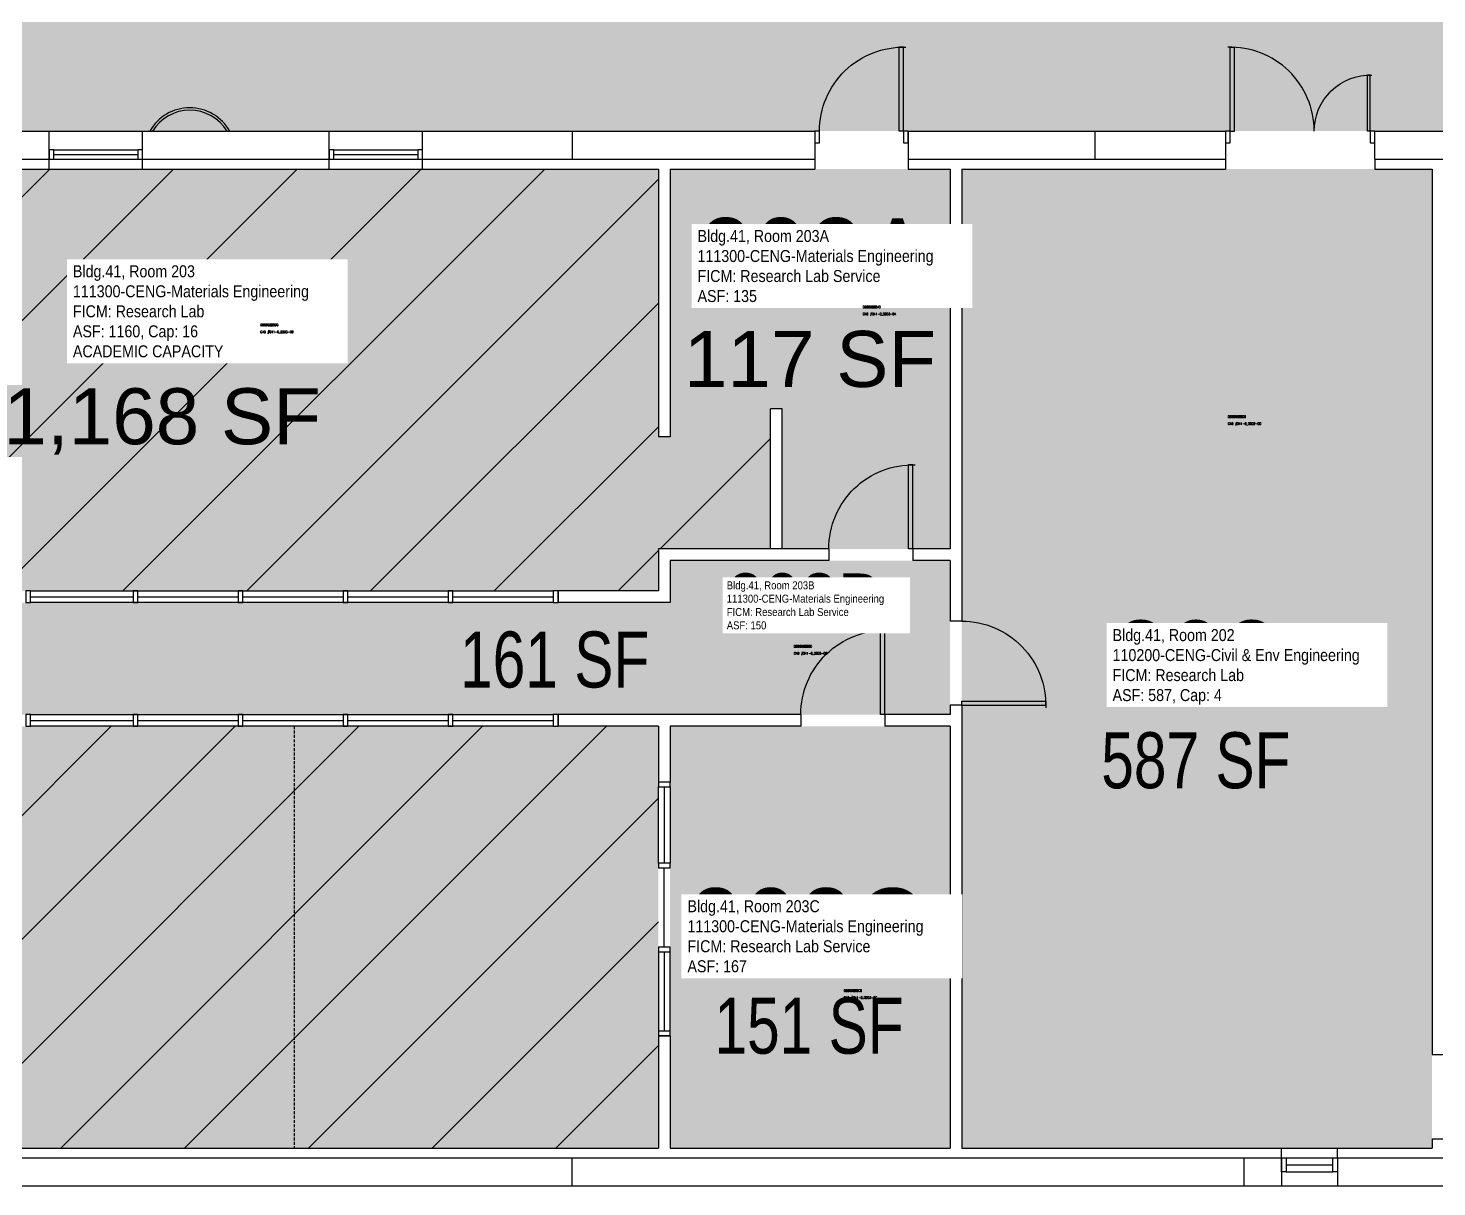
# Model space of a CAD drawing. Header units: inches. Extents: x -2827 to 2347, y -4 to 3466.
# Drawn here: x -1065 to -461, y 2592 to 3088 of the extents above; entities that cross this region are included whole.
import ezdxf
from ezdxf.enums import TextEntityAlignment as Align

# ---------------------------------------------------------------- set-up
doc = ezdxf.new("R2010")
doc.units = ezdxf.units.IN
doc.header["$LTSCALE"] = 10
doc.header["$MEASUREMENT"] = 0
doc.linetypes.add('HIDDEN2', pattern=[0.1875, 0.125, -0.0625])
for name, color, linetype in [('A-DOOR', 2, 'CONTINUOUS'), ('A-GLAZ', 1, 'CONTINUOUS'), ('A-GLAZ-SILL', 2, 'CONTINUOUS'), ('A-IDEN-CNUM', 7, 'CONTINUOUS'), ('A-IDEN-RNUM', 7, 'CONTINUOUS'), ('A-IDEN-SNUM', 4, 'CONTINUOUS'), ('A-IDEN-VNUM', 4, 'CONTINUOUS'), ('A-WALL', 5, 'CONTINUOUS'), ('AREA-TEXT', 3, 'CONTINUOUS'), ('Rooms-Capacity', 4, 'CONTINUOUS'), ('Rooms-Category-Color', 7, 'CONTINUOUS'), ('Rooms-College-Color', 7, 'CONTINUOUS'), ('Rooms-Department-Color', 7, 'CONTINUOUS'), ('Rooms-Division-Color', 7, 'CONTINUOUS'), ('Rooms-Information', 7, 'CONTINUOUS')]:
    doc.layers.add(name, color=color, linetype=linetype)
doc.styles.add('AREA', font='arial.ttf', dxfattribs={"height": 24})
doc.styles.add('ROOMSNUMBER', font='TXT.SHX', dxfattribs={"height": 1})
doc.styles.add('ROOMVNUMBER', font='arial.ttf', dxfattribs={"width": 0.85, "height": 30})

msp = doc.modelspace()

# ---------------------------------------------------------------- hatches: boundary and pattern name
at = {"layer": 'Rooms-Capacity'}
h = msp.add_hatch(dxfattribs=at)
h.set_pattern_fill('ANSI31', color=256, scale=300, style=0)
h.paths.add_polyline_path([(-747, 2925), (-747, 2865), (-795, 2865), (-795, 2847), (-1114, 2847), (-1114, 2789), (-795, 2789), (-795, 2608.25), (-1234, 2608.25), (-1234, 3027.75), (-795, 3027.75), (-795, 2913), (-790, 2913)])
at = {"layer": 'Rooms-Category-Color', "true_color": 0xadadad}
h = msp.add_hatch(color=253, dxfattribs=at)
edge = h.paths.add_edge_path()
edge.add_arc((-1648, 10346), 7212.01, 279.313499, 281.874421)
edge.add_line((-164.01, 3288.32), (-164, 3223.7))
edge.add_line((-164, 3223.7), (-459.44, 3176.91))
edge.add_line((-459.44, 3176.91), (-457.56, 3165.05))
edge.add_line((-457.56, 3165.05), (-164, 3211.55))
edge.add_line((-164, 3211.55), (-164, 3044))
edge.add_line((-164, 3044), (-384, 3044))
edge.add_line((-384, 3044), (-384, 2905))
edge.add_line((-384, 2905), (-456, 2905))
edge.add_line((-456, 2905), (-456, 3044))
edge.add_line((-456, 3044), (-1408, 3044))
edge.add_line((-1408, 3044), (-1408, 2804))
edge.add_line((-1408, 2804), (-1480, 2804))
edge.add_line((-1480, 2804), (-1480, 3044))
edge.add_line((-1480, 3044), (-1680, 3044))
edge.add_line((-1680, 3044), (-1680, 2905))
edge.add_line((-1680, 2905), (-1752, 2905))
edge.add_line((-1752, 2905), (-1752, 3044))
edge.add_line((-1752, 3044), (-1880, 3044))
edge.add_line((-1880, 3044), (-1880, 3008))
edge.add_line((-1880, 3008), (-1944, 3008))
edge.add_line((-1944, 3008), (-1944, 3044))
edge.add_line((-1944, 3044), (-2032, 3044))
edge.add_line((-2032, 3044), (-2032, 3008))
edge.add_line((-2032, 3008), (-2104, 3008))
edge.add_line((-2104, 3008), (-2104, 3044))
edge.add_line((-2104, 3044), (-2128, 3044))
edge.add_line((-2128, 3044), (-2128, 2810))
edge.add_line((-2128, 2810), (-2184, 2810))
edge.add_line((-2184, 2810), (-2184, 3154.54))
edge.add_arc((-1643.58, 10297.54), 7163.42, 265.673371, 278.2961)
edge.add_arc((-1693.99, 10643.23), 7512.77, 278.2961, 279.29271)
at = {"layer": 'Rooms-Category-Color', "true_color": 0xe3f498}
for points in [[(-747, 2925), (-747, 2865), (-795, 2865), (-795, 2847), (-1114, 2847), (-1114, 2789), (-795, 2789), (-795, 2608.25), (-1234, 2608.25), (-1234, 3027.75), (-795, 3027.75), (-795, 2913), (-790, 2913)], [(-790, 2913), (-790, 3027.75), (-670, 3027.75), (-670, 2865), (-742, 2865), (-742, 2925), (-747, 2925)], [(-665, 3027.75), (-463.5, 3027.75), (-463.5, 2608.25), (-665, 2608.25)], [(-670, 2794), (-670, 2860), (-790, 2860), (-790, 2842), (-1106.75, 2842), (-1106.75, 2794)], [(-790, 2789), (-670, 2789), (-670, 2608.25), (-790, 2608.25)]]:
    msp.add_hatch(color=61, dxfattribs=at).paths.add_polyline_path(points)
at = {"layer": 'Rooms-College-Color', "true_color": 0xadadad}
h = msp.add_hatch(color=253, dxfattribs=at)
edge = h.paths.add_edge_path()
edge.add_arc((-1648, 10346), 7212.01, 279.313499, 281.874421)
edge.add_line((-164.01, 3288.32), (-164, 3223.7))
edge.add_line((-164, 3223.7), (-459.44, 3176.91))
edge.add_line((-459.44, 3176.91), (-457.56, 3165.05))
edge.add_line((-457.56, 3165.05), (-164, 3211.55))
edge.add_line((-164, 3211.55), (-164, 3044))
edge.add_line((-164, 3044), (-384, 3044))
edge.add_line((-384, 3044), (-384, 2905))
edge.add_line((-384, 2905), (-456, 2905))
edge.add_line((-456, 2905), (-456, 3044))
edge.add_line((-456, 3044), (-1408, 3044))
edge.add_line((-1408, 3044), (-1408, 2804))
edge.add_line((-1408, 2804), (-1480, 2804))
edge.add_line((-1480, 2804), (-1480, 3044))
edge.add_line((-1480, 3044), (-1680, 3044))
edge.add_line((-1680, 3044), (-1680, 2905))
edge.add_line((-1680, 2905), (-1752, 2905))
edge.add_line((-1752, 2905), (-1752, 3044))
edge.add_line((-1752, 3044), (-1880, 3044))
edge.add_line((-1880, 3044), (-1880, 3008))
edge.add_line((-1880, 3008), (-1944, 3008))
edge.add_line((-1944, 3008), (-1944, 3044))
edge.add_line((-1944, 3044), (-2032, 3044))
edge.add_line((-2032, 3044), (-2032, 3008))
edge.add_line((-2032, 3008), (-2104, 3008))
edge.add_line((-2104, 3008), (-2104, 3044))
edge.add_line((-2104, 3044), (-2128, 3044))
edge.add_line((-2128, 3044), (-2128, 2810))
edge.add_line((-2128, 2810), (-2184, 2810))
edge.add_line((-2184, 2810), (-2184, 3154.54))
edge.add_arc((-1643.58, 10297.54), 7163.42, 265.673371, 278.2961)
edge.add_arc((-1693.99, 10643.23), 7512.77, 278.2961, 279.29271)
at = {"layer": 'Rooms-College-Color', "true_color": 0x99d7b2}
for points in [[(-747, 2925), (-747, 2865), (-795, 2865), (-795, 2847), (-1114, 2847), (-1114, 2789), (-795, 2789), (-795, 2608.25), (-1234, 2608.25), (-1234, 3027.75), (-795, 3027.75), (-795, 2913), (-790, 2913)], [(-790, 2913), (-790, 3027.75), (-670, 3027.75), (-670, 2865), (-742, 2865), (-742, 2925), (-747, 2925)], [(-665, 3027.75), (-463.5, 3027.75), (-463.5, 2608.25), (-665, 2608.25)], [(-670, 2794), (-670, 2860), (-790, 2860), (-790, 2842), (-1106.75, 2842), (-1106.75, 2794)], [(-790, 2789), (-670, 2789), (-670, 2608.25), (-790, 2608.25)]]:
    msp.add_hatch(color=253, dxfattribs=at).paths.add_polyline_path(points)
at = {"layer": 'Rooms-Department-Color', "true_color": 0xacacac}
h = msp.add_hatch(color=253, dxfattribs=at)
edge = h.paths.add_edge_path()
edge.add_arc((-1648, 10346), 7212.01, 279.313499, 281.874421)
edge.add_line((-164.01, 3288.32), (-164, 3223.7))
edge.add_line((-164, 3223.7), (-459.44, 3176.91))
edge.add_line((-459.44, 3176.91), (-457.56, 3165.05))
edge.add_line((-457.56, 3165.05), (-164, 3211.55))
edge.add_line((-164, 3211.55), (-164, 3044))
edge.add_line((-164, 3044), (-384, 3044))
edge.add_line((-384, 3044), (-384, 2905))
edge.add_line((-384, 2905), (-456, 2905))
edge.add_line((-456, 2905), (-456, 3044))
edge.add_line((-456, 3044), (-1408, 3044))
edge.add_line((-1408, 3044), (-1408, 2804))
edge.add_line((-1408, 2804), (-1480, 2804))
edge.add_line((-1480, 2804), (-1480, 3044))
edge.add_line((-1480, 3044), (-1680, 3044))
edge.add_line((-1680, 3044), (-1680, 2905))
edge.add_line((-1680, 2905), (-1752, 2905))
edge.add_line((-1752, 2905), (-1752, 3044))
edge.add_line((-1752, 3044), (-1880, 3044))
edge.add_line((-1880, 3044), (-1880, 3008))
edge.add_line((-1880, 3008), (-1944, 3008))
edge.add_line((-1944, 3008), (-1944, 3044))
edge.add_line((-1944, 3044), (-2032, 3044))
edge.add_line((-2032, 3044), (-2032, 3008))
edge.add_line((-2032, 3008), (-2104, 3008))
edge.add_line((-2104, 3008), (-2104, 3044))
edge.add_line((-2104, 3044), (-2128, 3044))
edge.add_line((-2128, 3044), (-2128, 2810))
edge.add_line((-2128, 2810), (-2184, 2810))
edge.add_line((-2184, 2810), (-2184, 3154.54))
edge.add_arc((-1643.58, 10297.54), 7163.42, 265.673371, 278.2961)
edge.add_arc((-1693.99, 10643.23), 7512.77, 278.2961, 279.29271)
at = {"layer": 'Rooms-Department-Color', "true_color": 0x99d7b2}
for points in [[(-747, 2925), (-747, 2865), (-795, 2865), (-795, 2847), (-1114, 2847), (-1114, 2789), (-795, 2789), (-795, 2608.25), (-1234, 2608.25), (-1234, 3027.75), (-795, 3027.75), (-795, 2913), (-790, 2913)], [(-790, 2913), (-790, 3027.75), (-670, 3027.75), (-670, 2865), (-742, 2865), (-742, 2925), (-747, 2925)], [(-665, 3027.75), (-463.5, 3027.75), (-463.5, 2608.25), (-665, 2608.25)], [(-670, 2794), (-670, 2860), (-790, 2860), (-790, 2842), (-1106.75, 2842), (-1106.75, 2794)], [(-790, 2789), (-670, 2789), (-670, 2608.25), (-790, 2608.25)]]:
    msp.add_hatch(color=253, dxfattribs=at).paths.add_polyline_path(points)
at = {"layer": 'Rooms-Division-Color', "true_color": 0xadadad}
h = msp.add_hatch(color=253, dxfattribs=at)
edge = h.paths.add_edge_path()
edge.add_arc((-1648, 10346), 7212.01, 279.313499, 281.874421)
edge.add_line((-164.01, 3288.32), (-164, 3223.7))
edge.add_line((-164, 3223.7), (-459.44, 3176.91))
edge.add_line((-459.44, 3176.91), (-457.56, 3165.05))
edge.add_line((-457.56, 3165.05), (-164, 3211.55))
edge.add_line((-164, 3211.55), (-164, 3044))
edge.add_line((-164, 3044), (-384, 3044))
edge.add_line((-384, 3044), (-384, 2905))
edge.add_line((-384, 2905), (-456, 2905))
edge.add_line((-456, 2905), (-456, 3044))
edge.add_line((-456, 3044), (-1408, 3044))
edge.add_line((-1408, 3044), (-1408, 2804))
edge.add_line((-1408, 2804), (-1480, 2804))
edge.add_line((-1480, 2804), (-1480, 3044))
edge.add_line((-1480, 3044), (-1680, 3044))
edge.add_line((-1680, 3044), (-1680, 2905))
edge.add_line((-1680, 2905), (-1752, 2905))
edge.add_line((-1752, 2905), (-1752, 3044))
edge.add_line((-1752, 3044), (-1880, 3044))
edge.add_line((-1880, 3044), (-1880, 3008))
edge.add_line((-1880, 3008), (-1944, 3008))
edge.add_line((-1944, 3008), (-1944, 3044))
edge.add_line((-1944, 3044), (-2032, 3044))
edge.add_line((-2032, 3044), (-2032, 3008))
edge.add_line((-2032, 3008), (-2104, 3008))
edge.add_line((-2104, 3008), (-2104, 3044))
edge.add_line((-2104, 3044), (-2128, 3044))
edge.add_line((-2128, 3044), (-2128, 2810))
edge.add_line((-2128, 2810), (-2184, 2810))
edge.add_line((-2184, 2810), (-2184, 3154.54))
edge.add_arc((-1643.58, 10297.54), 7163.42, 265.673371, 278.2961)
edge.add_arc((-1693.99, 10643.23), 7512.77, 278.2961, 279.29271)
at = {"layer": 'Rooms-Division-Color', "true_color": 0x99d7b2}
for points in [[(-747, 2925), (-747, 2865), (-795, 2865), (-795, 2847), (-1114, 2847), (-1114, 2789), (-795, 2789), (-795, 2608.25), (-1234, 2608.25), (-1234, 3027.75), (-795, 3027.75), (-795, 2913), (-790, 2913)], [(-790, 2913), (-790, 3027.75), (-670, 3027.75), (-670, 2865), (-742, 2865), (-742, 2925), (-747, 2925)], [(-665, 3027.75), (-463.5, 3027.75), (-463.5, 2608.25), (-665, 2608.25)], [(-670, 2794), (-670, 2860), (-790, 2860), (-790, 2842), (-1106.75, 2842), (-1106.75, 2794)], [(-790, 2789), (-670, 2789), (-670, 2608.25), (-790, 2608.25)]]:
    msp.add_hatch(color=253, dxfattribs=at).paths.add_polyline_path(points)

# ---------------------------------------------------------------- linework, layer by layer
at = {"layer": 'A-DOOR'}
for p, q in [((-691.8, 3044), (-691.8, 3080)), ((-690, 3080), (-691.8, 3080)), ((-690, 3044), (-690, 3080)), ((-550, 3044), (-550, 3080)), ((-550, 3080), (-548.2, 3080)), ((-548.2, 3044), (-548.2, 3080)), ((-491.2, 3044), (-491.2, 3068)), ((-490, 3068), (-491.2, 3068)), ((-490, 3044), (-490, 3068)), ((-690, 3044), (-691.8, 3044)), ((-550, 3044), (-548.2, 3044)), ((-490, 3044), (-491.2, 3044)), ((-687.8, 2865), (-687.8, 2901)), ((-686, 2901), (-687.8, 2901)), ((-686, 2865), (-686, 2901)), ((-686, 2865), (-687.8, 2865)), ((-699.8, 2794), (-699.8, 2830)), ((-698, 2830), (-699.8, 2830)), ((-698, 2794), (-698, 2830)), ((-665, 2798), (-665, 2799.8)), ((-665, 2799.8), (-629, 2799.8)), ((-665, 2798), (-629, 2798)), ((-629, 2798), (-629, 2799.8)), ((-698, 2794), (-699.8, 2794))]:
    msp.add_line(p, q, dxfattribs=at)
for points in [[(-728, 3039), (-726, 3039), (-726, 3044), (-728, 3044)], [(-690, 3039), (-688, 3039), (-688, 3044), (-690, 3044)], [(-552, 3039), (-550, 3039), (-550, 3044), (-552, 3044)], [(-490, 3039), (-488, 3039), (-488, 3044), (-490, 3044)]]:
    msp.add_lwpolyline(points, close=True, dxfattribs=at)
at = {"layer": 'A-DOOR', "extrusion": (0, 0, -1)}
for centre, major_axis, start_param, end_param in [((-690, 3044), (-14.4, 33), -1.159327, 0.441262), ((-490, 3044), (20.04, 13.2), 3.724044, 5.324633), ((-686, 2865), (35.87, 3.05), 3.226396, 4.826984), ((-665, 2798), (14.33, 33.03), -0.409293, 1.191295), ((-698, 2794), (-33.21, 13.91), -0.396644, 1.203945)]:
    msp.add_ellipse(centre, major_axis=major_axis, ratio=1, start_param=start_param, end_param=end_param, dxfattribs=at)
at = {"layer": 'A-DOOR'}
msp.add_ellipse((-550, 3044), major_axis=(35.54, 5.74), ratio=1, start_param=-0.160061, end_param=1.440528, dxfattribs=at)
at = {"layer": 'A-GLAZ', "linetype": 'Continuous'}
for p, q in [((-1054, 3036), (-1018, 3036)), ((-934, 3036), (-898, 3036)), ((-1054, 3032), (-1018, 3032)), ((-934, 3032), (-898, 3032)), ((-1064, 2847), (-840, 2847)), ((-840, 2842), (-1064, 2842)), ((-1064, 2794), (-840, 2794)), ((-840, 2789), (-1064, 2789)), ((-795, 2730.25), (-795, 2763)), ((-790, 2763), (-790, 2730.25)), ((-795, 2692.25), (-795, 2658.25)), ((-790, 2658.25), (-790, 2692.25)), ((-528, 2604), (-504, 2604)), ((-526, 2598), (-506, 2598))]:
    msp.add_line(p, q, dxfattribs=at)
at = {"layer": 'A-GLAZ-SILL', "linetype": 'Continuous'}
for p, q in [((-1054, 3034), (-1018, 3034)), ((-934, 3034), (-898, 3034)), ((-1064, 2844.5), (-1020, 2844.5)), ((-1018, 2844.5), (-975, 2844.5)), ((-973, 2844.5), (-930, 2844.5)), ((-928, 2844.5), (-885, 2844.5)), ((-883, 2844.5), (-840, 2844.5)), ((-1064, 2791.5), (-1020, 2791.5)), ((-1018, 2791.5), (-975, 2791.5)), ((-973, 2791.5), (-930, 2791.5)), ((-928, 2791.5), (-885, 2791.5)), ((-883, 2791.5), (-840, 2791.5)), ((-792.5, 2763), (-792.5, 2730.25)), ((-792.5, 2694.25), (-792.5, 2728.25)), ((-792.5, 2692.25), (-792.5, 2658.25)), ((-526, 2601), (-506, 2601))]:
    msp.add_line(p, q, dxfattribs=at)
at = {"layer": 'A-WALL'}
for p, q in [((-1120, 3044), (-1056, 3044)), ((-1056, 3027.75), (-1056, 3044)), ((-1056, 3044), (-1016, 3044)), ((-1016, 3044), (-936, 3044)), ((-1016, 3032), (-1016, 3044)), ((-936, 3027.75), (-936, 3044)), ((-936, 3044), (-896, 3044)), ((-896, 3044), (-728, 3044)), ((-896, 3032), (-896, 3044)), ((-832, 3044), (-832, 3032)), ((-728, 3044), (-728, 3032)), ((-688, 3044), (-552, 3044)), ((-688, 3044), (-688, 3032)), ((-608, 3044), (-608, 3032)), ((-552, 3044), (-552, 3032)), ((-488, 3044), (-456, 3044)), ((-488, 3032), (-488, 3044)), ((-1120, 3032), (-1056, 3032)), ((-1016, 3027.75), (-1016, 3032)), ((-1016, 3032), (-936, 3032)), ((-896, 3027.75), (-896, 3032)), ((-896, 3032), (-728, 3032)), ((-688, 3032), (-552, 3032)), ((-488, 3032), (-456, 3032)), ((-1120, 3027.75), (-1056, 3027.75)), ((-1056, 3027.75), (-1016, 3027.75)), ((-1016, 3027.75), (-936, 3027.75)), ((-936, 3027.75), (-896, 3027.75)), ((-896, 3027.75), (-795, 3027.75)), ((-795, 3027.75), (-795, 2913)), ((-790, 3027.75), (-790, 2913)), ((-790, 3027.75), (-728, 3027.75)), ((-688, 3027.75), (-670, 3027.75)), ((-670, 3027.75), (-670, 2865)), ((-665, 3027.75), (-665, 2834)), ((-665, 3027.75), (-552, 3027.75)), ((-488, 3027.75), (-463.5, 3027.75)), ((-463.5, 3027.75), (-463.5, 2648.25)), ((-747, 2865), (-747, 2925)), ((-742, 2865), (-742, 2925)), ((-790, 2913), (-795, 2913)), ((-722, 2865), (-795, 2865)), ((-795, 2865), (-795, 2847)), ((-722, 2865), (-722, 2860)), ((-670, 2865), (-686, 2865)), ((-686, 2865), (-686, 2860)), ((-722, 2860), (-790, 2860)), ((-790, 2860), (-790, 2842)), ((-670, 2860), (-686, 2860)), ((-670, 2860), (-670, 2834)), ((-795, 2847), (-838, 2847)), ((-838, 2847), (-838, 2842)), ((-838, 2847), (-838, 2842)), ((-790, 2842), (-838, 2842)), ((-665, 2834), (-670, 2834)), ((-665, 2798), (-670, 2798)), ((-670, 2798), (-670, 2794)), ((-665, 2798), (-665, 2608.25)), ((-734, 2794), (-838, 2794)), ((-838, 2794), (-838, 2789)), ((-795, 2789), (-838, 2789)), ((-795, 2789), (-795, 2765)), ((-734, 2789), (-790, 2789)), ((-790, 2789), (-790, 2765)), ((-734, 2794), (-734, 2789)), ((-670, 2794), (-698, 2794)), ((-698, 2794), (-698, 2789)), ((-670, 2789), (-698, 2789)), ((-670, 2789), (-670, 2608.25)), ((-790, 2765), (-795, 2765)), ((-790, 2656.25), (-795, 2656.25)), ((-795, 2656.25), (-795, 2608.25)), ((-790, 2656.25), (-790, 2608.25)), ((-463.5, 2648.25), (-456, 2648.25)), ((-1234, 2608.25), (-795, 2608.25)), ((-790, 2608.25), (-670, 2608.25)), ((-665, 2608.25), (-528, 2608.25)), ((-528, 2608.25), (-504, 2608.25)), ((-504, 2608.25), (-463.5, 2608.25)), ((-463.5, 2612.25), (-463.5, 2608.25)), ((-2129.5, 2604), (-528, 2604)), ((-504, 2604), (0, 2604)), ((-528, 2592), (-504, 2592))]:
    msp.add_line(p, q, dxfattribs=at)
at = {"layer": 'A-WALL', "linetype": 'Continuous'}
for p, q in [((-728, 3032), (-728, 3027.75)), ((-688, 3032), (-688, 3027.75)), ((-552, 3032), (-552, 3027.75)), ((-488, 3032), (-488, 3027.75)), ((-742, 2925), (-747, 2925)), ((-528, 2604), (-528, 2608.25)), ((-504, 2604), (-504, 2608.25)), ((-832, 2592), (-832, 2604)), ((-544, 2592), (-544, 2604)), ((-528, 2604), (-528, 2592)), ((-528, 2604), (-528, 2592)), ((-504, 2604), (-504, 2592)), ((-504, 2604), (-504, 2592))]:
    msp.add_line(p, q, dxfattribs=at)
at = {"layer": 'A-WALL', "linetype": 'HIDDEN2'}
msp.add_line((-951, 2789), (-951, 2608.25), dxfattribs=at)
at = {"layer": 'A-WALL', "linetype": 'Continuous'}
for points in [[(-1056, 3032), (-1054, 3032), (-1054, 3036), (-1056, 3036)], [(-1018, 3032), (-1016, 3032), (-1016, 3036), (-1018, 3036)], [(-936, 3032), (-934, 3032), (-934, 3036), (-936, 3036)], [(-898, 3032), (-896, 3032), (-896, 3036), (-898, 3036)], [(-1064, 2842), (-1064, 2847), (-1066, 2847), (-1066, 2842)], [(-1018, 2842), (-1018, 2847), (-1020, 2847), (-1020, 2842)], [(-973, 2842), (-973, 2847), (-975, 2847), (-975, 2842)], [(-928, 2842), (-928, 2847), (-930, 2847), (-930, 2842)], [(-883, 2842), (-883, 2847), (-885, 2847), (-885, 2842)], [(-838, 2842), (-838, 2847), (-840, 2847), (-840, 2842)], [(-1064, 2789), (-1064, 2794), (-1066, 2794), (-1066, 2789)], [(-1018, 2789), (-1018, 2794), (-1020, 2794), (-1020, 2789)], [(-973, 2789), (-973, 2794), (-975, 2794), (-975, 2789)], [(-928, 2789), (-928, 2794), (-930, 2794), (-930, 2789)], [(-883, 2789), (-883, 2794), (-885, 2794), (-885, 2789)], [(-838, 2789), (-838, 2794), (-840, 2794), (-840, 2789)], [(-795, 2763), (-790, 2763), (-790, 2765), (-795, 2765)], [(-795, 2728.25), (-790, 2728.25), (-790, 2730.25), (-795, 2730.25)], [(-795, 2692.25), (-790, 2692.25), (-790, 2694.25), (-795, 2694.25)], [(-795, 2656.25), (-790, 2656.25), (-790, 2658.25), (-795, 2658.25)], [(-528, 2598), (-528, 2604), (-526, 2604), (-526, 2598)], [(-506, 2598), (-506, 2604), (-504, 2604), (-504, 2598)]]:
    msp.add_lwpolyline(points, close=True, dxfattribs=at)
at = {"layer": 'A-WALL'}
for points in [[(-463.5, 2612.25), (-456, 2612.25), (-456, 2608.25)], [(-2129.5, 2592), (-528, 2592)]]:
    msp.add_lwpolyline(points, dxfattribs=at)
at = {"layer": 'A-WALL', "linetype": 'Continuous'}
msp.add_lwpolyline([(-504, 2592), (0, 2592), (0, 2516)], dxfattribs=at)
at = {"layer": 'A-WALL', "ltscale": 0.5}
for radius, start, end in [(19.71, 29.4869, 150.51284), (18.71, 31.24775, 148.75211)]:
    msp.add_arc((-995.76, 3034.29), radius, start, end, dxfattribs=at)

# ---------------------------------------------------------------- texts
at = {"layer": 'A-IDEN-CNUM', "style": 'ROOMSNUMBER', "width": 0.85}
for s, p in [('CAD #041-0_0203-0A', (-707.39, 2965.15)), ('CAD #041-0_0203-00', (-965.53, 2957.49)), ('CAD #041-0_0202-00', (-550.98, 2918.13)), ('CAD #041-0_0203-0B', (-736.92, 2819.73)), ('CAD #041-0_0203-0C', (-715.53, 2672.21))]:
    msp.add_text(s, height=1, rotation=360, dxfattribs=at).set_placement(p)
at = {"layer": 'A-IDEN-RNUM', "style": 'ROOMSNUMBER', "width": 0.85}
for s, p in [('0203-A0', (-707.39, 2968.15)), ('0203-00', (-965.53, 2960.49)), ('0202-00', (-550.98, 2921.13)), ('0203-B0', (-736.92, 2822.73)), ('0203-C0', (-715.53, 2675.21))]:
    msp.add_text(s, height=1, rotation=360, dxfattribs=at).set_placement(p)
at = {"layer": 'A-IDEN-SNUM', "style": 'ROOMSNUMBER', "width": 0.85}
for s, p in [('04100203A0', (-707.39, 2968.15)), ('0410020300', (-965.53, 2960.49)), ('0410020200', (-550.98, 2921.13)), ('04100203B0', (-736.92, 2822.73)), ('04100203C0', (-715.53, 2675.21))]:
    msp.add_text(s, height=1, rotation=360, dxfattribs=at).set_placement(p)
at = {"layer": 'A-IDEN-VNUM', "style": 'ROOMVNUMBER', "width": 0.85}
for s, height, p in [('203A', 36, (-728.27, 2988.7)), ('203', 36, (-1010.17, 2965)), ('203B', 24, (-732.41, 2842.46)), ('202', 36, (-564.73, 2816.21)), ('203C', 36, (-731.44, 2701.49))]:
    msp.add_text(s, height=height, rotation=360, dxfattribs=at).set_placement(p, align=Align.MIDDLE_CENTER)
at = {"layer": 'AREA-TEXT', "style": 'AREA'}
for s, p in [('117 SF', (-730, 2946.38)), ('1,168 SF', (-1007.58, 2921.81))]:
    msp.add_text(s, height=24, dxfattribs=at).set_placement(p, align=Align.MIDDLE_CENTER)
at = {"layer": 'AREA-TEXT', "style": 'AREA', "width": 0.75}
for s, p in [('161 SF', (-839.44, 2817.58)), ('587 SF', (-564.73, 2774.41)), ('151 SF', (-730.46, 2660.66))]:
    msp.add_text(s, height=24, dxfattribs=at).set_placement(p, align=Align.MIDDLE_CENTER)

# ---------------------------------------------------------------- next in the draw order: texts
at = {"layer": 'Rooms-Information', "attachment_point": 7, "rotation": 360, "style": 'ROOMVNUMBER', "bg_fill": 3, "box_fill_scale": 1.5, "bg_fill_color": 256, "bg_fill_true_color": 13158600, "bg_fill_transparency": 0}
for s, insert, char_height, width in [('Bldg.41, Room 203A^M^J111300-CENG-Materials Engineering^M^JFICM: Research Lab Service^M^JASF: 135', (-778.22, 2970.7), 5.1429, 115.2), ('Bldg.41, Room 203^M^J111300-CENG-Materials Engineering^M^JFICM: Research Lab^M^JASF: 1160, Cap: 16^M^JACADEMIC CAPACITY', (-1045.83, 2947), 5.14286, 115.2), ('Bldg.41, Room 203B^M^J111300-CENG-Materials Engineering^M^JFICM: Research Lab Service^M^JASF: 150', (-765.69, 2830.46), 3.4286, 76.8), ('Bldg.41, Room 202^M^J110200-CENG-Civil & Env Engineering^M^JFICM: Research Lab^M^JASF: 587, Cap: 4', (-600.39, 2798.21), 5.1429, 115.2), ('Bldg.41, Room 203C^M^J111300-CENG-Materials Engineering^M^JFICM: Research Lab Service^M^JASF: 167', (-782.53, 2683.49), 5.1429, 115.2)]:
    msp.add_mtext(s, dxfattribs=dict(at, insert=insert, char_height=char_height, width=width))

doc.saveas('drawing.dxf')
